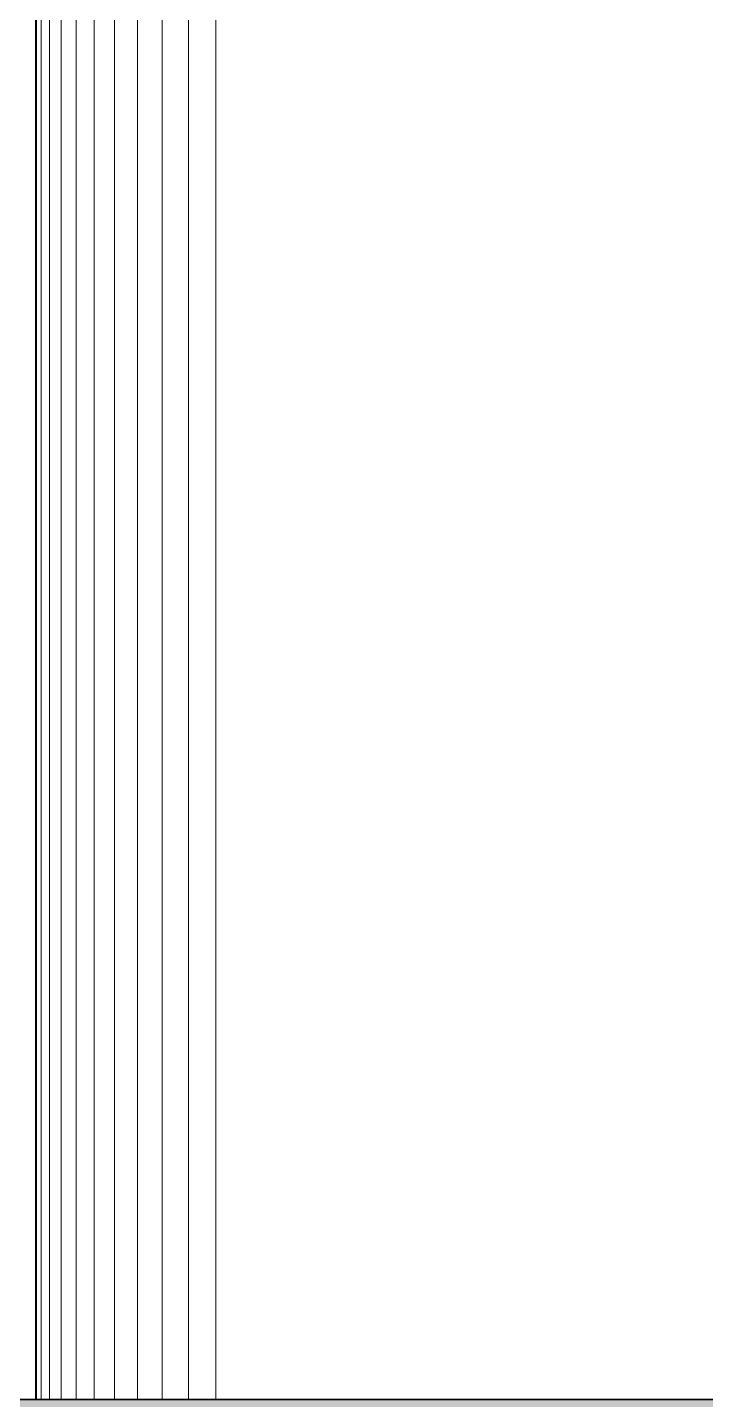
# Model space of a CAD drawing. Header units: centimetres. Extents: x -13467 to 3766, y -437 to 1921.
# Drawn here: x -8732.3 to -8717.46, y 94 to 124 of the extents above; entities that cross this region are included whole.
import ezdxf

# ---------------------------------------------------------------- set-up
doc = ezdxf.new("R2010")
doc.units = ezdxf.units.CM
for name, color, linetype, lineweight in [('A-FLOR', 7, 'Continuous', 9), ('A-FLOR-PATT', 7, 'Continuous', 35), ('A-GENM', 7, 'Continuous', 9)]:
    doc.layers.add(name, color=color, linetype=linetype, lineweight=lineweight)

# ---------------------------------------------------------------- blocks, each defined once
blk = doc.blocks.new('PQ_RVR_EST-01_ZZ_ZZ_MO_T_A_rvt-1-Sección 1-1')
at = {"layer": 'A-FLOR-PATT', "lineweight": 9, "true_color": 0x9a9a9a}
blk.add_hatch(color=253, dxfattribs=at).paths.add_polyline_path([(-6260.942, 44), (-6260.942, 94), (-11182.132, 94), (-11182.132, 44), (-6621.18, 44)])
at = {"layer": 'A-FLOR', "lineweight": 35}
blk.add_line((-6260.942, 94), (-9023.498, 94), dxfattribs=at)
blk = doc.blocks.new('EQ-01-012 - EQ-01-012_dwg_Agrupar_518-V25-Sección 1-1')
at = {"layer": 'A-GENM', "color": 136, "true_color": 0x007f7f}
for p, q in [((-8732.124, 194), (-8732.124, 94)), ((-8732.1, 194), (-8732.1, 94)), ((-8731.996, 194), (-8731.996, 94)), ((-8731.814, 194), (-8731.814, 94)), ((-8731.558, 194), (-8731.558, 94)), ((-8731.231, 194), (-8731.231, 94)), ((-8730.84, 194), (-8730.84, 94)), ((-8730.39, 194), (-8730.39, 94)), ((-8729.89, 194), (-8729.89, 94)), ((-8729.348, 194), (-8729.348, 94)), ((-8728.773, 194), (-8728.773, 94)), ((-8728.176, 194), (-8728.176, 94))]:
    blk.add_line(p, q, dxfattribs=at)
at = {"layer": 'A-GENM', "color": 136, "true_color": 0x007f7f, "flags": 128}
for points in [[(-8732.124, 94), (-8732.124, 194)], [(-8732.1, 94), (-8732.1, 194)], [(-8731.996, 94), (-8731.996, 194)], [(-8731.814, 94), (-8731.814, 194)], [(-8731.558, 94), (-8731.558, 194)], [(-8731.231, 94), (-8731.231, 194)], [(-8730.84, 94), (-8730.84, 194)], [(-8730.39, 94), (-8730.39, 194)], [(-8729.89, 94), (-8729.89, 194)], [(-8729.348, 94), (-8729.348, 194)], [(-8728.773, 94), (-8728.773, 194)]]:
    blk.add_lwpolyline(points, close=True, dxfattribs=at)
blk.add_lwpolyline([(-8728.176, 94), (-8728.176, 194), (-8684.094, 194)], dxfattribs=at)
blk.add_lwpolyline([(-8728.176, 94), (-8728.176, 194), (-8684.094, 194)], dxfattribs=at)
blk = doc.blocks.new('EQ-01-012 - EQ-01-012_dwg-V26-Sección 1-1')
blk.add_blockref('EQ-01-012 - EQ-01-012_dwg_Agrupar_518-V25-Sección 1-1', (0, 0))
blk = doc.blocks.new('EQ-01-012 - EQ-01-012-V27-Sección 1-1')
blk.add_blockref('EQ-01-012 - EQ-01-012_dwg-V26-Sección 1-1', (0, 0))
blk = doc.blocks.new('PQ_RVR_MEP-01_ZZ_ZZ_MO_T_A_rvt-1-Sección 1-1')
at = {"layer": 'A-GENM', "lineweight": 9}
blk.add_blockref('EQ-01-012 - EQ-01-012-V27-Sección 1-1', (0, 0), dxfattribs=at)

msp = doc.modelspace()

# ---------------------------------------------------------------- hatches: boundary and pattern name
at = {"layer": 'A-FLOR-PATT', "lineweight": 9, "true_color": 0x9a9a9a}
msp.add_hatch(color=253, dxfattribs=at).paths.add_polyline_path([(-6260.942, 44), (-6260.942, 94), (-11181.493, 94), (-11181.493, 44), (-6621.18, 44)])

# ---------------------------------------------------------------- linework, layer by layer
at = {"layer": 'A-FLOR', "lineweight": 35}
msp.add_line((-6260.942, 94), (-9023.498, 94), dxfattribs=at)

# ---------------------------------------------------------------- block references
at = {"lineweight": 5}
for name in ['PQ_RVR_EST-01_ZZ_ZZ_MO_T_A_rvt-1-Sección 1-1', 'PQ_RVR_MEP-01_ZZ_ZZ_MO_T_A_rvt-1-Sección 1-1']:
    msp.add_blockref(name, (0, 0), dxfattribs=at)

doc.saveas('drawing.dxf')
